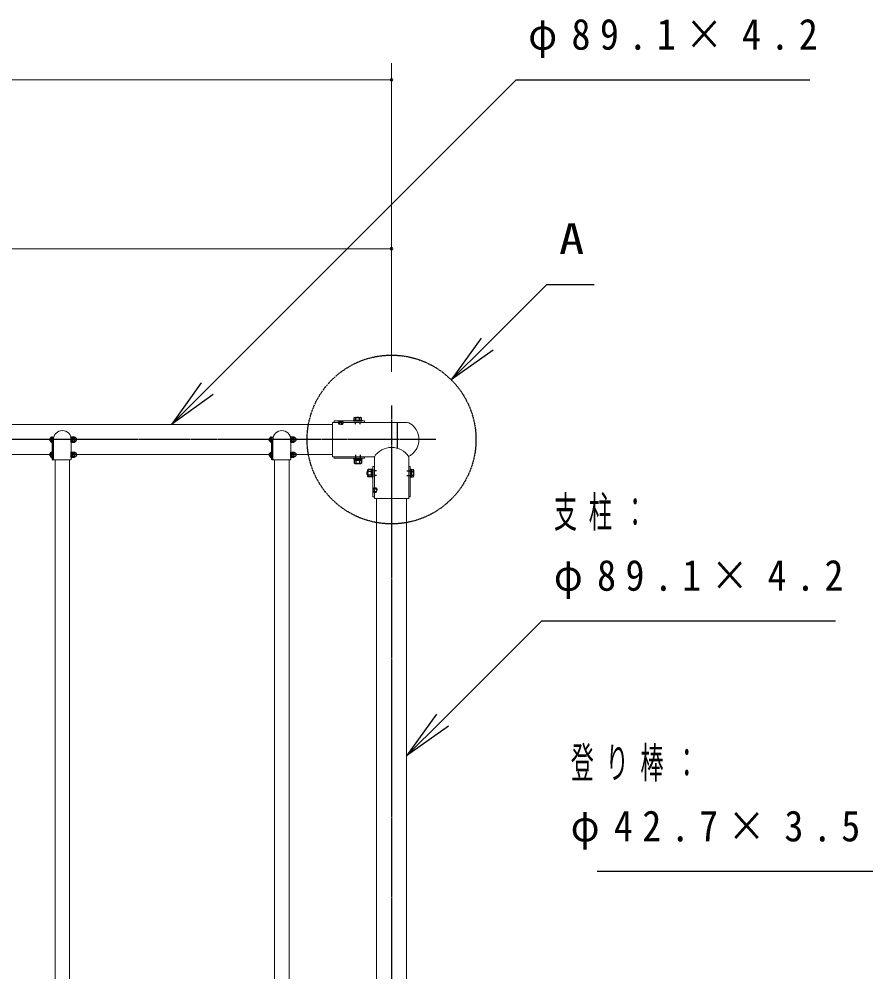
# Model space of a CAD drawing. Units: millimetres at full size; details may follow other scales. Extents: x -19540 to 57, y -990 to 13350.
# Drawn here: x -12003 to -9495, y 4873 to 7696 of the extents above; entities that cross this region are included whole.
import ezdxf
from ezdxf.enums import TextEntityAlignment as Align

# ---------------------------------------------------------------- set-up
doc = ezdxf.new("R2010")
doc.units = ezdxf.units.MM
for name, pattern in [('USER2', [6, 3, -1, 1, -1]), ('USER3', [8, 3, -1, 1, -1, 1, -1]), ('USER4', [8, 5, -3])]:
    doc.linetypes.add(name, pattern=pattern)
doc.layers.add('線', color=2, linetype='Continuous', lineweight=25)
doc.layers.add('補助', color=2, linetype='Continuous', lineweight=13)
doc.styles.add('ＭＳ ゴシック', font='')
doc.styles.get('ＭＳ ゴシック').set_extended_font_data('MS Gothic')

# ---------------------------------------------------------------- blocks, each defined once
blk = doc.blocks.new('dimension_origin')
at = {"color": 0, "linetype": 'Continuous', "lineweight": -2}
blk.add_circle((0, 0), 1.25, dxfattribs=at)

msp = doc.modelspace()

# ---------------------------------------------------------------- linework, layer by layer
at = {"layer": '線', "color": 20, "linetype": 'USER2'}
for p, q in [((-10900, 6550.8), (-10900, 3500)), ((-10769, 6450), (-17531, 6450))]:
    msp.add_line(p, q, dxfattribs=at)
at = {"layer": '線', "color": 7, "lineweight": 13}
for p, q in [((-13975, 6494.55), (-11075, 6494.55)), ((-11075, 6399.2), (-11075, 6500.8)), ((-11075, 6500.8), (-10882.5, 6500.8)), ((-11070, 6504.3), (-11070, 6500.8)), ((-11070, 6500.8), (-10980, 6500.8)), ((-10981, 6505.3), (-11069, 6505.3)), ((-10980, 6500.8), (-10980, 6504.3)), ((-10882.5, 6500.8), (-10858.701, 6500.8)), ((-11901.5, 6450), (-11901.5, 6392)), ((-11848.5, 6450), (-11848.5, 6392)), ((-11251.5, 6450), (-11251.5, 6392)), ((-11198.5, 6450), (-11198.5, 6392)), ((-12498.5, 6405.45), (-11905.5, 6405.45)), ((-11903.5, 6390), (-11850.5, 6390)), ((-11896.35, 6390), (-11896.35, 3550)), ((-11853.65, 6390), (-11853.65, 3550)), ((-11848.5, 6405.45), (-11255.5, 6405.45)), ((-11253.5, 6390), (-11200.5, 6390)), ((-11246.35, 6390), (-11246.35, 3550)), ((-11203.65, 6390), (-11203.65, 3550)), ((-11198.5, 6405.45), (-11075, 6405.45)), ((-11075, 6399.2), (-10950.8, 6399.2)), ((-11070, 6395.7), (-11070, 6399.2)), ((-11070, 6399.2), (-10980, 6399.2)), ((-10981, 6394.7), (-11069, 6394.7)), ((-10980, 6399.2), (-10980, 6395.7)), ((-10950.8, 6275), (-10950.8, 6399.2)), ((-10849.2, 6399.2), (-10849.2, 6400.744)), ((-10849.2, 6275), (-10849.2, 6399.2)), ((-10955.3, 6369), (-10955.3, 6281)), ((-10950.8, 6370), (-10954.3, 6370)), ((-10950.8, 6280), (-10950.8, 6370)), ((-10849.2, 6370), (-10845.7, 6370)), ((-10849.2, 6280), (-10849.2, 6370)), ((-10844.7, 6369), (-10844.7, 6281)), ((-10954.3, 6280), (-10950.8, 6280)), ((-10950.8, 6275), (-10849.2, 6275)), ((-10944.55, 6275), (-10944.55, 3550)), ((-10855.45, 6275), (-10855.45, 3550)), ((-10845.7, 6280), (-10849.2, 6280))]:
    msp.add_line(p, q, dxfattribs=at)
at = {"layer": '線', "color": 4, "linetype": 'USER4'}
for p, q in [((-11056, 6495.1), (-11056, 6505.3)), ((-11056, 6502.25), (-11052.969, 6504)), ((-11056, 6502.25), (-11044, 6502.25)), ((-11056, 6502.25), (-11056, 6496)), ((-11056, 6496), (-11054, 6494)), ((-11044, 6496), (-11056, 6496)), ((-11055.3, 6495.1), (-11055.3, 6505.3)), ((-11055, 6502.827), (-11055, 6495)), ((-11046, 6494), (-11054, 6494)), ((-11052.969, 6504), (-11047.031, 6504)), ((-11044, 6502.25), (-11047.031, 6504)), ((-11044, 6496), (-11046, 6494)), ((-11045, 6502.827), (-11045, 6495)), ((-11044.7, 6495.1), (-11044.7, 6505.3)), ((-11044, 6495.1), (-11044, 6505.3)), ((-11044, 6502.25), (-11044, 6496)), ((-11007, 6495.1), (-11007, 6505.3)), ((-10993, 6495.1), (-10993, 6505.3)), ((-11007, 6404.9), (-11007, 6394.7)), ((-10993, 6404.9), (-10993, 6394.7)), ((-10945.1, 6357), (-10955.3, 6357)), ((-10854.9, 6357), (-10844.7, 6357)), ((-10945.1, 6343), (-10955.3, 6343)), ((-10854.9, 6343), (-10844.7, 6343)), ((-10945.1, 6306), (-10955.3, 6306)), ((-10945.1, 6305.3), (-10955.3, 6305.3)), ((-10952.25, 6306), (-10954, 6302.969)), ((-10954, 6297.031), (-10954, 6302.969)), ((-10952.25, 6294), (-10954, 6297.031)), ((-10952.827, 6305), (-10945, 6305)), ((-10952.827, 6295), (-10945, 6295)), ((-10952.25, 6294), (-10952.25, 6306)), ((-10952.25, 6306), (-10946, 6306)), ((-10946, 6306), (-10944, 6304)), ((-10946, 6306), (-10946, 6294)), ((-10946, 6294), (-10944, 6296)), ((-10944, 6304), (-10944, 6296)), ((-10945.1, 6294.7), (-10955.3, 6294.7)), ((-10945.1, 6294), (-10955.3, 6294)), ((-10952.25, 6294), (-10946, 6294))]:
    msp.add_line(p, q, dxfattribs=at)
at = {"layer": '線'}
for p, q in [((-11012, 6507.8), (-10988, 6507.8)), ((-11012, 6505.3), (-11012, 6507.8)), ((-11012, 6505.3), (-10988, 6505.3)), ((-11010.97, 6514.163), (-11009, 6515.3)), ((-11010.97, 6507.8), (-11010.97, 6514.163)), ((-11010.97, 6507.8), (-10989.03, 6507.8)), ((-11009, 6515.3), (-10991, 6515.3)), ((-11005.485, 6507.8), (-11005.485, 6514.163)), ((-10994.515, 6507.8), (-10994.515, 6514.163)), ((-10989.03, 6514.163), (-10991, 6515.3)), ((-10989.03, 6507.8), (-10989.03, 6514.163)), ((-10988, 6507.8), (-10988, 6505.3)), ((-10882.5, 6424.046), (-10882.5, 6500.8)), ((-10882.5, 6424.046), (-10882.5, 6500.8)), ((-11911.35, 6446.5), (-11911.35, 6453.5)), ((-11908.1, 6456.9), (-11907.1, 6456.9)), ((-11908.1, 6443.1), (-11908.1, 6456.9)), ((-11908.1, 6443.1), (-11907.1, 6443.1)), ((-11907.1, 6458), (-11905.5, 6458)), ((-11907.1, 6442), (-11907.1, 6458)), ((-11907.1, 6443.1), (-11907.1, 6456.9)), ((-11907.1, 6442), (-11905.5, 6442)), ((-11905.5, 6458), (-11905.5, 6442)), ((-11905.5, 6455), (-11905.5, 6392)), ((-11903.5, 6457), (-11900.559, 6457)), ((-11848.5, 6458), (-11846.9, 6458)), ((-11848.5, 6442), (-11848.5, 6458)), ((-11848.5, 6442), (-11846.9, 6442)), ((-11846.9, 6458), (-11846.9, 6442)), ((-11846.9, 6442.3), (-11846.9, 6457.7)), ((-11846.9, 6457.7), (-11844.9, 6457.7)), ((-11844.9, 6450.682), (-11846.9, 6450.146)), ((-11844.9, 6449.854), (-11846.9, 6449.318)), ((-11846.9, 6442.3), (-11844.9, 6442.3)), ((-11844.9, 6442.3), (-11844.9, 6457.7)), ((-11844.9, 6457.506), (-11839.125, 6457.506)), ((-11844.9, 6442.494), (-11844.9, 6457.506)), ((-11844.9, 6453.753), (-11839.125, 6453.753)), ((-11844.9, 6446.247), (-11839.125, 6446.247)), ((-11844.9, 6442.494), (-11839.125, 6442.494)), ((-11839.125, 6457.506), (-11838.4, 6456.25)), ((-11839.125, 6442.494), (-11838.4, 6443.75)), ((-11838.4, 6443.75), (-11838.4, 6456.25)), ((-11261.35, 6446.5), (-11261.35, 6453.5)), ((-11258.1, 6456.9), (-11257.1, 6456.9)), ((-11258.1, 6443.1), (-11258.1, 6456.9)), ((-11258.1, 6443.1), (-11257.1, 6443.1)), ((-11257.1, 6458), (-11255.5, 6458)), ((-11257.1, 6442), (-11257.1, 6458)), ((-11257.1, 6443.1), (-11257.1, 6456.9)), ((-11257.1, 6442), (-11255.5, 6442)), ((-11255.5, 6458), (-11255.5, 6442)), ((-11255.5, 6455), (-11255.5, 6392)), ((-11253.5, 6457), (-11250.559, 6457)), ((-11198.5, 6458), (-11196.9, 6458)), ((-11198.5, 6442), (-11198.5, 6458)), ((-11198.5, 6442), (-11196.9, 6442)), ((-11196.9, 6458), (-11196.9, 6442)), ((-11196.9, 6442.3), (-11196.9, 6457.7)), ((-11196.9, 6457.7), (-11194.9, 6457.7)), ((-11194.9, 6450.682), (-11196.9, 6450.146)), ((-11194.9, 6449.854), (-11196.9, 6449.318)), ((-11196.9, 6442.3), (-11194.9, 6442.3)), ((-11194.9, 6442.3), (-11194.9, 6457.7)), ((-11194.9, 6457.506), (-11189.125, 6457.506)), ((-11194.9, 6442.494), (-11194.9, 6457.506)), ((-11194.9, 6453.753), (-11189.125, 6453.753)), ((-11194.9, 6446.247), (-11189.125, 6446.247)), ((-11194.9, 6442.494), (-11189.125, 6442.494)), ((-11189.125, 6457.506), (-11188.4, 6456.25)), ((-11189.125, 6442.494), (-11188.4, 6443.75)), ((-11188.4, 6443.75), (-11188.4, 6456.25)), ((-11911.35, 6401.5), (-11911.35, 6408.5)), ((-11908.1, 6411.9), (-11907.1, 6411.9)), ((-11908.1, 6398.1), (-11908.1, 6411.9)), ((-11907.1, 6413), (-11905.5, 6413)), ((-11907.1, 6397), (-11907.1, 6413)), ((-11907.1, 6398.1), (-11907.1, 6411.9)), ((-11905.5, 6413), (-11905.5, 6397)), ((-11848.5, 6413), (-11846.9, 6413)), ((-11848.5, 6397), (-11848.5, 6413)), ((-11846.9, 6413), (-11846.9, 6397)), ((-11846.9, 6397.3), (-11846.9, 6412.7)), ((-11846.9, 6412.7), (-11844.9, 6412.7)), ((-11844.9, 6397.3), (-11844.9, 6412.7)), ((-11844.9, 6412.506), (-11839.125, 6412.506)), ((-11844.9, 6397.494), (-11844.9, 6412.506)), ((-11844.9, 6408.753), (-11839.125, 6408.753)), ((-11839.125, 6412.506), (-11838.4, 6411.25)), ((-11838.4, 6398.75), (-11838.4, 6411.25)), ((-11261.35, 6401.5), (-11261.35, 6408.5)), ((-11258.1, 6411.9), (-11257.1, 6411.9)), ((-11258.1, 6398.1), (-11258.1, 6411.9)), ((-11257.1, 6413), (-11255.5, 6413)), ((-11257.1, 6397), (-11257.1, 6413)), ((-11257.1, 6398.1), (-11257.1, 6411.9)), ((-11255.5, 6413), (-11255.5, 6397)), ((-11198.5, 6413), (-11196.9, 6413)), ((-11198.5, 6397), (-11198.5, 6413)), ((-11196.9, 6413), (-11196.9, 6397)), ((-11196.9, 6397.3), (-11196.9, 6412.7)), ((-11196.9, 6412.7), (-11194.9, 6412.7)), ((-11194.9, 6397.3), (-11194.9, 6412.7)), ((-11194.9, 6412.506), (-11189.125, 6412.506)), ((-11194.9, 6397.494), (-11194.9, 6412.506)), ((-11194.9, 6408.753), (-11189.125, 6408.753)), ((-11189.125, 6412.506), (-11188.4, 6411.25)), ((-11188.4, 6398.75), (-11188.4, 6411.25)), ((-11908.1, 6398.1), (-11907.1, 6398.1)), ((-11907.1, 6397), (-11905.5, 6397)), ((-11848.5, 6397), (-11846.9, 6397)), ((-11844.9, 6405.682), (-11846.9, 6405.146)), ((-11844.9, 6404.854), (-11846.9, 6404.318)), ((-11846.9, 6397.3), (-11844.9, 6397.3)), ((-11844.9, 6401.247), (-11839.125, 6401.247)), ((-11844.9, 6397.494), (-11839.125, 6397.494)), ((-11839.125, 6397.494), (-11838.4, 6398.75)), ((-11258.1, 6398.1), (-11257.1, 6398.1)), ((-11257.1, 6397), (-11255.5, 6397)), ((-11198.5, 6397), (-11196.9, 6397)), ((-11194.9, 6405.682), (-11196.9, 6405.146)), ((-11194.9, 6404.854), (-11196.9, 6404.318)), ((-11196.9, 6397.3), (-11194.9, 6397.3)), ((-11194.9, 6401.247), (-11189.125, 6401.247)), ((-11194.9, 6397.494), (-11189.125, 6397.494)), ((-11189.125, 6397.494), (-11188.4, 6398.75)), ((-11012, 6394.7), (-10988, 6394.7)), ((-11012, 6392.2), (-11012, 6394.7)), ((-11012, 6392.2), (-10988, 6392.2)), ((-11010.97, 6389.2), (-10989.03, 6389.2)), ((-11010.97, 6389.2), (-11010.97, 6380.337)), ((-11010.97, 6380.337), (-11009, 6379.2)), ((-11010.75, 6392.2), (-10989.25, 6392.2)), ((-11010.75, 6392.2), (-11010.75, 6389.2)), ((-11010.75, 6389.2), (-10989.25, 6389.2)), ((-11006, 6379.8), (-11004, 6377.8)), ((-11005.485, 6389.2), (-11005.485, 6380.337)), ((-11000.167, 6389.2), (-11000.971, 6392.2)), ((-10999.029, 6389.2), (-10999.833, 6392.2)), ((-10994, 6379.8), (-10996, 6377.8)), ((-10994.515, 6389.2), (-10994.515, 6380.337)), ((-10989.03, 6380.337), (-10991, 6379.2)), ((-10989.25, 6392.2), (-10989.25, 6389.2)), ((-10989.03, 6389.2), (-10989.03, 6380.337)), ((-10988, 6394.7), (-10988, 6392.2)), ((-11009, 6379.2), (-10991, 6379.2)), ((-10996, 6377.8), (-11004, 6377.8)), ((-10970.2, 6356), (-10972.2, 6354)), ((-10972.2, 6346), (-10972.2, 6354)), ((-10969.663, 6360.97), (-10970.8, 6359)), ((-10970.8, 6359), (-10970.8, 6341)), ((-10960.8, 6360.97), (-10969.663, 6360.97)), ((-10960.8, 6355.485), (-10969.663, 6355.485)), ((-10960.8, 6360.97), (-10960.8, 6339.03)), ((-10960.8, 6360.75), (-10960.8, 6339.25)), ((-10957.8, 6360.75), (-10960.8, 6360.75)), ((-10957.8, 6362), (-10955.3, 6362)), ((-10957.8, 6362), (-10957.8, 6338)), ((-10957.8, 6360.75), (-10957.8, 6339.25)), ((-10955.3, 6362), (-10955.3, 6338)), ((-10844.7, 6362), (-10842.2, 6362)), ((-10844.7, 6362), (-10844.7, 6338)), ((-10842.2, 6362), (-10842.2, 6338)), ((-10842.2, 6360.97), (-10842.2, 6339.03)), ((-10842.2, 6360.97), (-10835.837, 6360.97)), ((-10842.2, 6355.485), (-10835.837, 6355.485)), ((-10835.837, 6360.97), (-10834.7, 6359)), ((-10834.7, 6359), (-10834.7, 6341)), ((-10970.2, 6344), (-10972.2, 6346)), ((-10969.663, 6339.03), (-10970.8, 6341)), ((-10960.8, 6344.515), (-10969.663, 6344.515)), ((-10960.8, 6339.03), (-10969.663, 6339.03)), ((-10960.8, 6350.167), (-10957.8, 6350.971)), ((-10960.8, 6349.029), (-10957.8, 6349.833)), ((-10957.8, 6339.25), (-10960.8, 6339.25)), ((-10955.3, 6338), (-10957.8, 6338)), ((-10842.2, 6338), (-10844.7, 6338)), ((-10842.2, 6344.515), (-10835.837, 6344.515)), ((-10842.2, 6339.03), (-10835.837, 6339.03)), ((-10835.837, 6339.03), (-10834.7, 6341))]:
    msp.add_line(p, q, dxfattribs=at)
at = {"layer": '線', "linetype": 'USER3'}
msp.add_circle((-10900, 6450), 250, dxfattribs=at)
at = {"layer": '線', "color": 7, "lineweight": 13}
for centre, radius, start, end in [((-11069, 6504.3), 1, 90, 180), ((-10981, 6504.3), 1, 0, 90), ((-10858.701, 6470.8), 30, 50.0062, 90), ((-10876.15, 6450), 57.15, 309.9938, 50.0062), ((-11875, 6450), 26.5, 0, 180), ((-11225, 6450), 26.5, 0, 180), ((-10900, 6365.852), 60.768, 33.28308, 146.71692), ((-11899.5, 6392), 2, 180, 270), ((-11850.5, 6392), 2, 270, 0), ((-11249.5, 6392), 2, 180, 270), ((-11200.5, 6392), 2, 270, 0), ((-11069, 6395.7), 1, 180, 270), ((-10981, 6395.7), 1, 270, 0), ((-10858.701, 6429.2), 30, 288.4626, 309.9938), ((-10954.3, 6369), 1, 90, 180), ((-10845.7, 6369), 1, 0, 90), ((-10954.3, 6281), 1, 180, 270), ((-10845.7, 6281), 1, 270, 0)]:
    msp.add_arc(centre, radius, start, end, dxfattribs=at)
at = {"layer": '線'}
for centre, radius, start, end in [((-11008.227, 6509.413), 5.485, 60.00001, 119.99999), ((-11000, 6501.504), 13.796, 66.57346, 113.42654), ((-10991.773, 6509.413), 5.485, 60.00001, 119.99999), ((-11904.285, 6450), 7.884, 118.93814, 153.64619), ((-11904.285, 6450), 7.884, 206.35381, 241.06186), ((-11903.5, 6455), 2, 90, 180), ((-11842.375, 6455.629), 3.753, 330.00001, 29.99999), ((-11848.477, 6450), 10.076, 338.13461, 21.86539), ((-11842.375, 6444.371), 3.753, 330.00001, 29.99999), ((-11838.655, 6450), 6.255, 272.33828, 87.66172), ((-11254.285, 6450), 7.884, 118.93814, 153.64619), ((-11254.285, 6450), 7.884, 206.35381, 241.06186), ((-11253.5, 6455), 2, 90, 180), ((-11192.375, 6455.629), 3.753, 330.00001, 29.99999), ((-11198.477, 6450), 10.076, 338.13461, 21.86539), ((-11192.375, 6444.371), 3.753, 330.00001, 29.99999), ((-11188.655, 6450), 6.255, 272.33828, 87.66172), ((-11904.285, 6405), 7.884, 118.93814, 153.64619), ((-11842.375, 6410.629), 3.753, 330.00001, 29.99999), ((-11848.477, 6405), 10.076, 338.13461, 21.86539), ((-11838.655, 6405), 6.255, 272.33828, 87.66172), ((-11254.285, 6405), 7.884, 118.93814, 153.64619), ((-11192.375, 6410.629), 3.753, 330.00001, 29.99999), ((-11198.477, 6405), 10.076, 338.13461, 21.86539), ((-11188.655, 6405), 6.255, 272.33828, 87.66172), ((-11904.285, 6405), 7.884, 206.35381, 241.06186), ((-11903.5, 6392), 2, 180, 270), ((-11842.375, 6399.371), 3.753, 330.00001, 29.99999), ((-11254.285, 6405), 7.884, 206.35381, 241.06186), ((-11253.5, 6392), 2, 180, 270), ((-11192.375, 6399.371), 3.753, 330.00001, 29.99999), ((-11008.227, 6385.087), 5.485, 240.00001, 299.99999), ((-11000, 6392.996), 13.796, 246.57346, 293.42654), ((-10991.773, 6385.087), 5.485, 240.00001, 299.99999), ((-10957.004, 6350), 13.796, 156.57346, 203.42654), ((-10964.913, 6358.227), 5.485, 150.00001, 209.99999), ((-10840.587, 6358.227), 5.485, 330.00001, 29.99999), ((-10848.496, 6350), 13.796, 336.57346, 23.42654), ((-10964.913, 6341.773), 5.485, 150.00001, 209.99999), ((-10840.587, 6341.773), 5.485, 330.00001, 29.99999)]:
    msp.add_arc(centre, radius, start, end, dxfattribs=at)
at = {"layer": '補助'}
for p, q in [((-10900, 6650.8), (-10900, 7565.3)), ((-17400, 7515.3), (-10900, 7515.3)), ((-10900, 6650.8), (-10900, 7065.3)), ((-14150, 7015.3), (-10900, 7015.3))]:
    msp.add_line(p, q, dxfattribs=at)
at = {"layer": '補助', "lineweight": 25}
for p, q in [((-11445.934, 6600.616), (-10531.25, 7515.3)), ((-10531.25, 7515.3), (-10481.25, 7515.3)), ((-10481.25, 7515.3), (-9661.477, 7515.3)), ((-10617.157, 6732.843), (-10440.381, 6909.619)), ((-10440.381, 6909.619), (-10390.381, 6909.619)), ((-10390.381, 6909.619), (-10299.666, 6909.619)), ((-10634.835, 6750.52), (-10723.223, 6626.777)), ((-10723.223, 6626.777), (-10617.157, 6732.843)), ((-10599.48, 6715.165), (-10723.223, 6626.777)), ((-11463.612, 6618.294), (-11552, 6494.55)), ((-11552, 6494.55), (-11445.934, 6600.616)), ((-11428.256, 6582.938), (-11552, 6494.55)), ((-10749.384, 5618.566), (-10455.45, 5912.5)), ((-10455.45, 5912.5), (-10405.45, 5912.5)), ((-10405.45, 5912.5), (-9585.677, 5912.5)), ((-10767.062, 5636.244), (-10855.45, 5512.5)), ((-10855.45, 5512.5), (-10749.384, 5618.566)), ((-10731.706, 5600.888), (-10855.45, 5512.5)), ((-9471.35, 5170), (-10291.123, 5170))]:
    msp.add_line(p, q, dxfattribs=at)

# ---------------------------------------------------------------- block references
at = {"layer": '補助', "xscale": 3.33, "yscale": 3.33, "rotation": 180}
for p in [(-10900, 7515.3), (-10900, 7015.3)]:
    msp.add_blockref('dimension_origin', p, dxfattribs=at)

# ---------------------------------------------------------------- texts
at = {"layer": '補助', "style": 'ＭＳ ゴシック', "width": 1.2}
msp.add_text('A', height=91.64, dxfattribs=at).set_placement((-10404.131, 7090.869), align=Align.TOP_LEFT)
at = {"layer": '補助', "char_height": 91.64, "attachment_point": 1, "style": 'ＭＳ ゴシック'}
for s, insert in [('\\T1.5;\\W0.9;φ89.1×4.2', (-10495, 7696.55)), ('\\T1.5;\\W0.55;支柱：', (-10419.2, 6281.25)), ('\\T1.5;\\W0.9;φ89.1×4.2', (-10419.2, 6093.75)), ('\\T1.5;\\W0.55;登り棒：', (-10369.386, 5538.75)), ('\\T1.5;\\W0.9;φ42.7×3.5', (-10369.386, 5351.25))]:
    msp.add_mtext(s, dxfattribs=dict(at, insert=insert))

doc.saveas('drawing.dxf')
